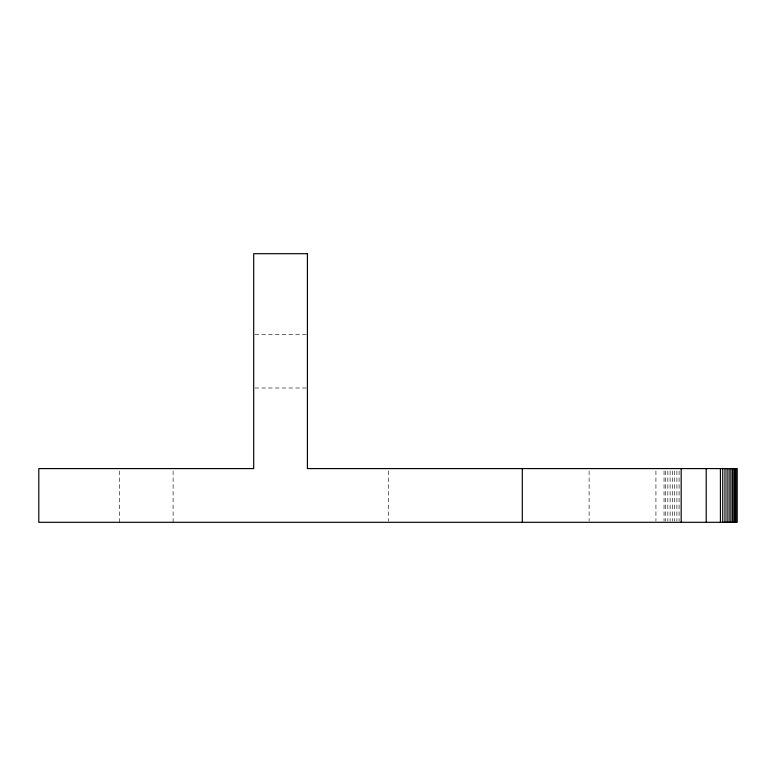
<?xml version="1.0" encoding="UTF-8"?>
<svg xmlns="http://www.w3.org/2000/svg" width="776" height="776" viewBox="0 0 776 776"><rect width="100%" height="100%" fill="white"/><g stroke="black" fill="none" stroke-linecap="round" stroke-linejoin="round"><path stroke-width="0.58" stroke-dasharray="3.88 2.91" d="M254.887 334.281L307.412 334.281M254.887 388L307.412 388M679.078 470.974L679.078 521.113M676.895 470.974L676.895 521.113M674.654 470.974L674.654 521.113M672.385 470.974L672.385 521.113M670.105 470.974L670.105 521.113M667.845 470.974L667.845 521.113M665.624 470.974L665.624 521.113M664.033 470.974L664.033 521.113M655.924 470.974L655.924 521.113M589.11 470.974L589.11 521.113M388.698 470.974L388.698 521.113M173.106 470.974L173.106 522.306M119.388 470.974L119.388 522.306"/><path stroke-width="1.16" d="M735.987 468.588L735.987 522.306M735.066 468.588L735.066 522.306M733.892 468.588L733.892 522.306M732.495 468.588L732.495 522.306M730.876 468.588L730.876 522.306M729.071 468.588L729.071 522.306M727.093 468.588L727.093 522.306M724.978 468.588L724.978 522.306M722.737 468.588L722.737 522.306M720.409 468.588L720.409 522.306M706.199 468.588L706.199 522.306M681.183 468.588L681.183 522.306M522.306 468.588L522.306 522.306M307.412 253.694L253.694 253.694L253.694 468.588L38.8 468.588L38.8 522.306L737.2 522.306L737.2 468.588L307.412 468.588L307.412 253.694"/></g></svg>
